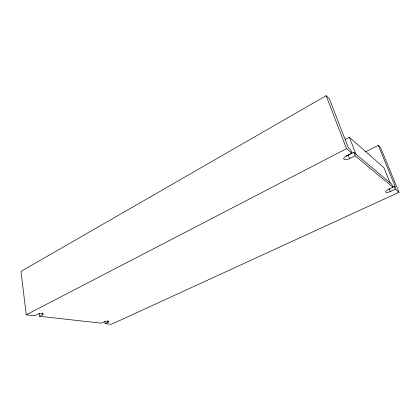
<?xml version="1.0" encoding="UTF-8"?>
<svg xmlns="http://www.w3.org/2000/svg" width="420" height="420" viewBox="0 0 420 420"><rect width="100%" height="100%" fill="white"/><g stroke="black" fill="none" stroke-linecap="round" stroke-linejoin="round"><path stroke-width="0.63" d="M104.801 321.709L105.131 323.6L111.431 324.303L399 192.302L395.309 189.231L390.358 191.525A3.885 1.328 -21 0 1 385.733 192.181A3.885 1.328 -21 0 1 388.017 189.635L393.005 187.309L355.126 155.778L349.519 158.629A4.505 1.853 -21.6 0 1 343.991 159.322A4.505 1.853 -21.6 0 1 346.285 156.025L351.944 153.127L350.584 149.63L348.343 147.74L329.385 98.784L326.141 95.697L21 271.378L26.25 314.79L34.587 315.719L37.559 314.197A3.276 0.987 -9 0 1 42.126 313.415A3.276 0.987 -9 0 1 42.515 314.769L39.548 316.276L39.186 313.457M345.256 139.335L349.309 137.198L383.943 167.743L390.133 182.894M26.25 314.79L346.553 148.638L351.944 153.127M346.028 155.999A4.494 1.869 -21.7 0 0 348.185 155.174L353.776 152.313L391.755 184.259L393.005 187.309M365.62 151.783L378.294 145.352L380.51 147.467L399 192.302M392.422 186.968L394.065 186.202L395.635 187.525L378.294 145.352M105.131 323.6L107.972 322.287A2.845 0.793 -11.2 0 0 108.019 321.132A2.845 0.793 -11.2 0 0 104.066 321.836L101.215 323.164L39.548 316.276M394.065 186.202L395.309 189.231M389.135 188.501L390.358 191.525M349.309 137.198L355.934 154.13M353.776 152.313L355.126 155.778M326.141 95.697L346.553 148.638M348.185 155.174L349.519 158.629M107.746 321.022L107.972 322.287M42.289 313.068L42.515 314.769"/></g></svg>
